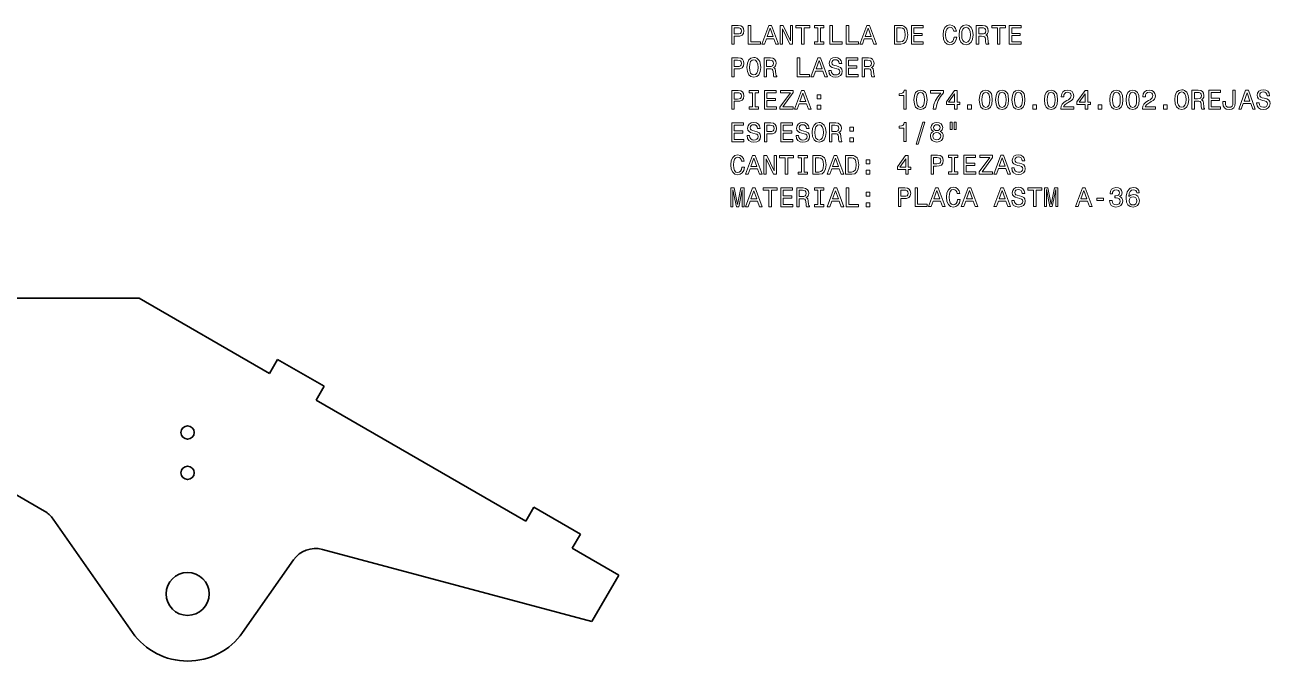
# Model space of a CAD drawing. Extents: x 15 to 1174, y 15 to 826.
# Drawn here: x 331.5 to 563.1, y 555.8 to 674.1 of the extents above; entities that cross this region are included whole.
import ezdxf

# ---------------------------------------------------------------- set-up
doc = ezdxf.new("R2010")
doc.units = 0

msp = doc.modelspace()

# ---------------------------------------------------------------- linework, layer by layer
at = {"color": 7, "lineweight": 35}
for p, q in [((352.771301, 623.317261), (243.111053, 623.317261)), ((377.02002, 609.317261), (352.771301, 623.317261)), ((378.52002, 611.915344), (377.02002, 609.317261)), ((387.180267, 606.915344), (378.52002, 611.915344)), ((385.680267, 604.317261), (387.180267, 606.915344)), ((424.651398, 581.817261), (385.680267, 604.317261)), ((317.931549, 593.6474), (335.173828, 583.692566)), ((426.151428, 584.415344), (424.651398, 581.817261)), ((434.811646, 579.415344), (426.151428, 584.415344)), ((336.769592, 582.230286), (351.531921, 561.147522)), ((433.311646, 576.817261), (434.811646, 579.415344)), ((433.311646, 576.817261), (441.971924, 571.817261)), ((381.44989, 574.628113), (372.010681, 561.147522)), ((436.971924, 563.156982), (386.839752, 576.589905)), ((441.971924, 571.817261), (436.971924, 563.156982))]:
    msp.add_line(p, q, dxfattribs=at)
at = {"color": 7, "lineweight": 13}
for points in [[(462.973877, 670.533386), (463.437866, 670.533386), (463.437866, 672.011047), (463.952271, 672.011047), (464.47171, 672.036255), (464.885254, 672.212769), (465.152557, 672.555725), (465.243347, 673.024719), (465.172729, 673.458435), (464.971008, 673.776184), (464.638153, 673.967834), (464.184265, 674.033386), (462.973877, 674.033386)], [(466.050262, 670.533386), (468.29953, 670.533386), (468.29953, 670.957031), (466.514221, 670.957031), (466.514221, 674.033386), (466.050262, 674.033386)], [(468.576904, 670.533386), (469.040894, 670.533386), (469.409027, 671.562195), (470.806, 671.562195), (471.174164, 670.533386), (471.648224, 670.533386), (470.367249, 674.038452), (469.852844, 674.038452)], [(471.996216, 670.533386), (472.414795, 670.533386), (472.414795, 673.402954), (473.756287, 670.533386), (474.295929, 670.533386), (474.295929, 674.033386), (473.872284, 674.033386), (473.872284, 671.163818), (472.545929, 674.033386), (471.996216, 674.033386)], [(475.950104, 670.533386), (476.414093, 670.533386), (476.414093, 673.609741), (477.473145, 673.609741), (477.473145, 674.033386), (474.885986, 674.033386), (474.885986, 673.609741), (475.950104, 673.609741)], [(478.986115, 670.957031), (478.340607, 670.957031), (478.340607, 670.533386), (480.095642, 670.533386), (480.095642, 670.957031), (479.450104, 670.957031), (479.450104, 673.609741), (480.095642, 673.609741), (480.095642, 674.033386), (478.340607, 674.033386), (478.340607, 673.609741), (478.986115, 673.609741)], [(481.230377, 670.533386), (483.479645, 670.533386), (483.479645, 670.957031), (481.694336, 670.957031), (481.694336, 674.033386), (481.230377, 674.033386)], [(484.266388, 670.533386), (486.515656, 670.533386), (486.515656, 670.957031), (484.730377, 670.957031), (484.730377, 674.033386), (484.266388, 674.033386)], [(486.79303, 670.533386), (487.257019, 670.533386), (487.625183, 671.562195), (489.022156, 671.562195), (489.39032, 670.533386), (489.86438, 670.533386), (488.583374, 674.038452), (488.06897, 674.038452)], [(494.393188, 674.033386), (493.22821, 674.033386), (493.22821, 670.533386), (494.393188, 670.533386), (494.942902, 670.644348), (495.35141, 670.982239), (495.603577, 671.531921), (495.694336, 672.283386), (495.613647, 673.049927), (495.512787, 673.352539), (495.371582, 673.594604), (494.963074, 673.922424), (494.69577, 674.003113)], [(496.375183, 670.533386), (498.594208, 670.533386), (498.594208, 670.957031), (496.839142, 670.957031), (496.839142, 672.142151), (498.402557, 672.142151), (498.402557, 672.560791), (496.839142, 672.560791), (496.839142, 673.609741), (498.553833, 673.609741), (498.553833, 674.033386), (496.375183, 674.033386)], [(504.323303, 671.834534), (504.222443, 671.410889), (504.056, 671.108337), (503.824036, 670.921692), (503.551697, 670.861206), (503.223877, 670.951965), (502.966675, 671.224304), (502.795197, 671.668091), (502.739716, 672.283386), (502.795197, 672.893616), (502.961639, 673.342468), (503.218842, 673.614807), (503.551697, 673.710632), (503.793762, 673.660217), (504.000549, 673.518982), (504.161926, 673.292053), (504.272858, 672.97937), (504.751984, 672.97937), (504.600677, 673.458435), (504.33844, 673.821594), (503.980347, 674.048523), (503.551697, 674.129211), (503.01709, 674.003113), (502.608612, 673.650085), (502.346344, 673.070129), (502.255585, 672.283386), (502.346344, 671.496643), (502.608612, 670.916687), (503.01709, 670.558594), (503.551697, 670.437561), (504.020691, 670.533386), (504.398956, 670.800659), (504.666229, 671.239441), (504.807434, 671.834534)], [(505.246216, 672.283386), (505.336975, 671.496643), (505.599243, 670.916687), (506.007751, 670.558594), (506.542328, 670.437561), (507.071869, 670.558594), (507.485413, 670.916687), (507.742615, 671.496643), (507.83844, 672.283386), (507.742615, 673.065063), (507.631653, 673.382812), (507.485413, 673.645081), (507.071869, 674.003113), (506.819702, 674.093933), (506.542328, 674.129211), (506.002686, 674.003113), (505.594177, 673.650085), (505.336975, 673.070129)], [(508.453705, 670.533386), (508.922729, 670.533386), (508.922729, 672.011047), (509.401825, 672.011047), (509.754852, 671.995911), (509.976746, 671.925293), (510.097778, 671.758911), (510.148224, 671.461365), (510.173431, 671.007446), (510.203705, 670.7099), (510.264221, 670.533386), (510.793762, 670.533386), (510.793762, 670.629211), (510.677765, 670.770447), (510.637421, 671.032654), (510.602112, 671.597534), (510.516388, 672.016113), (510.400391, 672.147217), (510.218842, 672.243042), (510.420563, 672.369141), (510.561768, 672.545654), (510.652557, 672.767517), (510.6828, 673.034851), (510.612213, 673.458435), (510.410461, 673.776184), (510.077637, 673.967834), (509.623718, 674.033386), (508.453705, 674.033386)], [(512.382385, 670.533386), (512.846375, 670.533386), (512.846375, 673.609741), (513.905457, 673.609741), (513.905457, 674.033386), (511.318237, 674.033386), (511.318237, 673.609741), (512.382385, 673.609741)], [(514.591309, 670.533386), (516.810303, 670.533386), (516.810303, 670.957031), (515.055298, 670.957031), (515.055298, 672.142151), (516.618713, 672.142151), (516.618713, 672.560791), (515.055298, 672.560791), (515.055298, 673.609741), (516.769958, 673.609741), (516.769958, 674.033386), (514.591309, 674.033386)], [(464.058167, 673.604736), (464.360779, 673.574463), (464.582672, 673.478638), (464.713806, 673.302124), (464.759186, 673.024719), (464.70874, 672.732239), (464.572571, 672.555725), (464.340607, 672.464966), (464.022858, 672.439697), (463.437866, 672.439697), (463.437866, 673.604736)], [(469.570435, 671.990906), (470.110046, 673.534119), (470.649658, 671.990906)], [(487.78656, 671.990906), (488.326172, 673.534119), (488.865814, 671.990906)], [(494.35788, 673.614807), (494.74118, 673.539124), (495.003418, 673.30719), (495.15976, 672.893616), (495.210205, 672.283386), (495.154724, 671.693298), (494.998383, 671.279785), (494.731079, 671.032654), (494.35788, 670.951965), (493.697235, 670.951965), (493.697235, 673.614807)], [(505.730347, 672.283386), (505.785828, 672.893616), (505.952271, 673.342468), (506.209473, 673.614807), (506.542328, 673.710632), (506.870117, 673.614807), (507.127319, 673.337402), (507.293762, 672.88855), (507.354279, 672.283386), (507.293762, 671.673157), (507.127319, 671.224304), (506.870117, 670.951965), (506.542328, 670.861206), (506.209473, 670.951965), (505.952271, 671.224304), (505.785828, 671.668091)], [(509.492615, 673.604736), (509.800232, 673.574463), (510.01709, 673.478638), (510.153259, 673.302124), (510.198669, 673.024719), (510.148224, 672.732239), (510.012054, 672.555725), (509.78006, 672.464966), (509.462341, 672.439697), (508.922729, 672.439697), (508.922729, 673.604736)], [(462.973877, 664.486572), (463.437866, 664.486572), (463.437866, 665.964233), (463.952271, 665.964233), (464.47171, 665.989441), (464.885254, 666.165955), (465.152557, 666.508911), (465.243347, 666.977905), (465.172729, 667.411621), (464.971008, 667.72937), (464.638153, 667.921021), (464.184265, 667.986572), (462.973877, 667.986572)], [(464.058167, 667.557922), (464.360779, 667.527649), (464.582672, 667.431824), (464.713806, 667.25531), (464.759186, 666.977905), (464.70874, 666.685425), (464.572571, 666.508911), (464.340607, 666.418152), (464.022858, 666.392883), (463.437866, 666.392883), (463.437866, 667.557922)], [(465.777924, 666.236572), (465.868683, 665.449829), (466.130951, 664.869873), (466.539429, 664.51178), (467.074036, 664.390747), (467.603577, 664.51178), (468.01712, 664.869873), (468.274323, 665.449829), (468.370148, 666.236572), (468.274323, 667.01825), (468.163361, 667.335999), (468.01712, 667.598267), (467.603577, 667.956299), (467.35141, 668.047119), (467.074036, 668.082397), (466.534393, 667.956299), (466.125885, 667.603271), (465.868683, 667.023315)], [(466.262054, 666.236572), (466.317535, 666.846802), (466.483978, 667.295654), (466.74118, 667.567993), (467.074036, 667.663818), (467.401825, 667.567993), (467.659027, 667.290588), (467.82547, 666.841736), (467.885986, 666.236572), (467.82547, 665.626343), (467.659027, 665.17749), (467.401825, 664.905151), (467.074036, 664.814392), (466.74118, 664.905151), (466.483978, 665.17749), (466.317535, 665.621277)], [(468.985413, 664.486572), (469.454437, 664.486572), (469.454437, 665.964233), (469.933533, 665.964233), (470.28656, 665.949097), (470.508453, 665.878479), (470.629486, 665.712097), (470.679932, 665.414551), (470.705139, 664.960632), (470.735413, 664.663086), (470.795929, 664.486572), (471.32547, 664.486572), (471.32547, 664.582397), (471.209473, 664.723633), (471.169128, 664.98584), (471.13382, 665.55072), (471.048096, 665.969299), (470.932098, 666.100403), (470.750549, 666.196228), (470.952271, 666.322327), (471.093475, 666.49884), (471.184265, 666.720703), (471.214508, 666.988037), (471.143921, 667.411621), (470.942169, 667.72937), (470.609314, 667.921021), (470.155426, 667.986572), (468.985413, 667.986572)], [(470.024323, 667.557922), (470.33194, 667.527649), (470.548798, 667.431824), (470.684967, 667.25531), (470.730377, 666.977905), (470.679932, 666.685425), (470.543762, 666.508911), (470.311768, 666.418152), (469.994049, 666.392883), (469.454437, 666.392883), (469.454437, 667.557922)], [(475.158325, 664.486572), (477.407593, 664.486572), (477.407593, 664.910217), (475.622284, 664.910217), (475.622284, 667.986572), (475.158325, 667.986572)], [(477.684967, 664.486572), (478.148956, 664.486572), (478.51712, 665.515381), (479.914093, 665.515381), (480.282227, 664.486572), (480.756287, 664.486572), (479.475311, 667.991638), (478.960907, 667.991638)], [(478.678497, 665.944092), (479.218109, 667.487305), (479.757751, 665.944092)], [(481.457306, 665.641479), (480.998383, 665.641479), (481.099243, 665.106873), (481.35141, 664.713501), (481.739746, 664.476501), (482.264221, 664.390747), (482.783691, 664.471436), (483.171997, 664.693359), (483.419128, 665.041321), (483.509888, 665.500244), (483.434265, 665.913818), (483.222443, 666.181091), (482.879486, 666.357605), (482.420563, 666.488708), (482.027191, 666.584534), (481.769989, 666.695496), (481.623749, 666.856873), (481.578339, 667.10907), (481.623749, 667.335999), (481.754852, 667.507446), (481.956604, 667.623474), (482.233978, 667.663818), (482.516388, 667.613403), (482.738281, 667.477234), (482.884552, 667.250244), (482.955139, 666.942627), (483.414093, 666.942627), (483.414093, 666.952698), (483.333374, 667.426758), (483.096375, 667.779785), (482.723145, 668.001709), (482.218842, 668.077332), (481.764954, 668.001709), (481.411926, 667.789917), (481.184967, 667.462097), (481.104279, 667.038452), (481.169861, 666.660217), (481.361481, 666.403015), (481.664093, 666.231506), (482.077637, 666.100403), (482.486115, 665.984436), (482.793762, 665.873474), (482.980377, 665.712097), (483.045929, 665.449829), (482.985413, 665.182556), (482.829071, 664.980835), (482.592041, 664.854736), (482.284393, 664.814392), (481.941467, 664.869873), (481.679199, 665.03125), (481.512787, 665.293518)], [(484.231079, 664.486572), (486.450104, 664.486572), (486.450104, 664.910217), (484.695068, 664.910217), (484.695068, 666.095337), (486.258453, 666.095337), (486.258453, 666.513977), (484.695068, 666.513977), (484.695068, 667.562927), (486.40976, 667.562927), (486.40976, 667.986572), (484.231079, 667.986572)], [(487.201538, 664.486572), (487.670563, 664.486572), (487.670563, 665.964233), (488.149658, 665.964233), (488.502686, 665.949097), (488.724609, 665.878479), (488.845642, 665.712097), (488.896057, 665.414551), (488.921295, 664.960632), (488.951538, 664.663086), (489.012054, 664.486572), (489.541595, 664.486572), (489.541595, 664.582397), (489.425598, 664.723633), (489.385254, 664.98584), (489.349976, 665.55072), (489.264221, 665.969299), (489.148224, 666.100403), (488.966675, 666.196228), (489.168396, 666.322327), (489.309631, 666.49884), (489.400391, 666.720703), (489.430664, 666.988037), (489.360046, 667.411621), (489.158325, 667.72937), (488.82547, 667.921021), (488.371582, 667.986572), (487.201538, 667.986572)], [(488.240448, 667.557922), (488.548096, 667.527649), (488.764954, 667.431824), (488.901123, 667.25531), (488.946503, 666.977905), (488.896057, 666.685425), (488.759888, 666.508911), (488.527924, 666.418152), (488.210205, 666.392883), (487.670563, 666.392883), (487.670563, 667.557922)], [(462.973877, 658.439697), (463.437866, 658.439697), (463.437866, 659.917358), (463.952271, 659.917358), (464.47171, 659.942566), (464.885254, 660.11908), (465.152557, 660.462036), (465.243347, 660.93103), (465.172729, 661.364746), (464.971008, 661.682495), (464.638153, 661.874146), (464.184265, 661.939697), (462.973877, 661.939697)], [(464.058167, 661.511047), (464.360779, 661.480774), (464.582672, 661.384949), (464.713806, 661.208435), (464.759186, 660.93103), (464.70874, 660.63855), (464.572571, 660.462036), (464.340607, 660.371277), (464.022858, 660.346008), (463.437866, 660.346008), (463.437866, 661.511047)], [(466.842041, 658.863342), (466.196503, 658.863342), (466.196503, 658.439697), (467.951538, 658.439697), (467.951538, 658.863342), (467.306, 658.863342), (467.306, 661.516052), (467.951538, 661.516052), (467.951538, 661.939697), (466.196503, 661.939697), (466.196503, 661.516052), (466.842041, 661.516052)], [(469.050964, 658.439697), (471.269989, 658.439697), (471.269989, 658.863342), (469.514954, 658.863342), (469.514954, 660.048462), (471.078339, 660.048462), (471.078339, 660.467102), (469.514954, 660.467102), (469.514954, 661.516052), (471.229645, 661.516052), (471.229645, 661.939697), (469.050964, 661.939697)], [(471.89032, 658.439697), (474.401825, 658.439697), (474.401825, 658.863342), (472.445068, 658.863342), (474.401825, 661.54126), (474.401825, 661.939697), (472.026459, 661.939697), (472.026459, 661.516052), (473.87735, 661.516052), (471.89032, 658.84314)], [(474.648956, 658.439697), (475.112915, 658.439697), (475.481079, 659.468506), (476.878052, 659.468506), (477.246216, 658.439697), (477.720276, 658.439697), (476.439301, 661.944763), (475.924896, 661.944763)], [(475.642456, 659.897217), (476.182098, 661.44043), (476.72171, 659.897217)], [(478.870148, 660.396484), (479.566101, 660.396484), (479.566101, 661.147888), (478.870148, 661.147888)], [(494.947235, 658.486572), (495.406158, 658.486572), (495.406158, 662.01178), (495.063202, 662.01178), (494.972443, 661.704163), (494.790894, 661.497375), (494.513519, 661.376343), (494.130219, 661.335999), (494.130219, 660.977905), (494.947235, 660.977905)], [(496.858612, 660.196228), (496.934265, 659.404419), (497.171295, 658.8396), (497.54953, 658.496643), (498.074036, 658.385681), (498.593475, 658.496643), (498.97171, 658.8396), (499.203705, 659.404419), (499.284393, 660.196228), (499.203705, 660.982971), (499.10788, 661.295654), (498.97171, 661.552856), (498.593475, 661.895813), (498.074036, 662.01178), (497.54953, 661.895813), (497.171295, 661.547791), (496.934265, 660.982971)], [(497.342743, 660.196228), (497.383087, 660.806458), (497.509186, 661.245239), (497.736115, 661.502441), (498.074036, 661.593201), (498.406891, 661.502441), (498.63382, 661.245239), (498.759888, 660.806458), (498.800262, 660.196228), (498.759888, 659.580933), (498.63382, 659.142212), (498.406891, 658.88501), (498.074036, 658.799255), (497.736115, 658.88501), (497.509186, 659.142212), (497.383087, 659.580933)], [(500.409027, 658.486572), (500.918396, 658.486572), (501.084839, 659.318726), (501.37735, 660.095337), (501.790894, 660.816528), (502.330505, 661.49231), (502.330505, 661.91095), (499.929932, 661.91095), (499.929932, 661.451965), (501.846344, 661.451965), (501.291595, 660.771179), (500.873016, 660.060059), (500.580505, 659.303589)], [(504.423462, 658.486572), (504.87735, 658.486572), (504.87735, 659.354004), (505.376617, 659.354004), (505.376617, 659.757446), (504.87735, 659.757446), (504.87735, 661.91095), (504.418396, 661.91095), (502.885254, 659.797791), (502.885254, 659.354004), (504.423462, 659.354004)], [(503.308899, 659.757446), (504.423462, 661.325928), (504.423462, 659.757446)], [(509.002686, 660.196228), (509.078339, 659.404419), (509.315369, 658.8396), (509.693634, 658.496643), (510.218109, 658.385681), (510.737579, 658.496643), (511.115814, 658.8396), (511.347809, 659.404419), (511.428497, 660.196228), (511.347809, 660.982971), (511.251984, 661.295654), (511.115814, 661.552856), (510.737579, 661.895813), (510.218109, 662.01178), (509.693634, 661.895813), (509.315369, 661.547791), (509.078339, 660.982971)], [(509.486847, 660.196228), (509.527191, 660.806458), (509.653259, 661.245239), (509.880219, 661.502441), (510.218109, 661.593201), (510.550964, 661.502441), (510.777924, 661.245239), (510.903992, 660.806458), (510.944336, 660.196228), (510.903992, 659.580933), (510.777924, 659.142212), (510.550964, 658.88501), (510.218109, 658.799255), (509.880219, 658.88501), (509.653259, 659.142212), (509.527191, 659.580933)], [(512.038696, 660.196228), (512.11438, 659.404419), (512.351379, 658.8396), (512.729614, 658.496643), (513.25415, 658.385681), (513.773621, 658.496643), (514.151855, 658.8396), (514.38385, 659.404419), (514.464539, 660.196228), (514.38385, 660.982971), (514.288025, 661.295654), (514.151855, 661.552856), (513.773621, 661.895813), (513.25415, 662.01178), (512.729614, 661.895813), (512.351379, 661.547791), (512.11438, 660.982971)], [(512.522888, 660.196228), (512.563232, 660.806458), (512.68927, 661.245239), (512.91626, 661.502441), (513.25415, 661.593201), (513.586975, 661.502441), (513.813965, 661.245239), (513.940002, 660.806458), (513.980347, 660.196228), (513.940002, 659.580933), (513.813965, 659.142212), (513.586975, 658.88501), (513.25415, 658.799255), (512.91626, 658.88501), (512.68927, 659.142212), (512.563232, 659.580933)], [(515.074768, 660.196228), (515.150391, 659.404419), (515.387451, 658.8396), (515.765686, 658.496643), (516.290161, 658.385681), (516.809631, 658.496643), (517.187866, 658.8396), (517.419861, 659.404419), (517.500549, 660.196228), (517.419861, 660.982971), (517.324036, 661.295654), (517.187866, 661.552856), (516.809631, 661.895813), (516.290161, 662.01178), (515.765686, 661.895813), (515.387451, 661.547791), (515.150391, 660.982971)], [(515.558899, 660.196228), (515.599243, 660.806458), (515.725342, 661.245239), (515.952271, 661.502441), (516.290161, 661.593201), (516.623047, 661.502441), (516.849976, 661.245239), (516.976013, 660.806458), (517.016357, 660.196228), (516.976013, 659.580933), (516.849976, 659.142212), (516.623047, 658.88501), (516.290161, 658.799255), (515.952271, 658.88501), (515.725342, 659.142212), (515.599243, 659.580933)], [(521.14679, 660.196228), (521.222412, 659.404419), (521.459473, 658.8396), (521.837708, 658.496643), (522.362183, 658.385681), (522.881653, 658.496643), (523.259888, 658.8396), (523.491882, 659.404419), (523.572571, 660.196228), (523.491882, 660.982971), (523.396057, 661.295654), (523.259888, 661.552856), (522.881653, 661.895813), (522.362183, 662.01178), (521.837708, 661.895813), (521.459473, 661.547791), (521.222412, 660.982971)], [(521.63092, 660.196228), (521.671265, 660.806458), (521.797363, 661.245239), (522.024292, 661.502441), (522.362183, 661.593201), (522.695068, 661.502441), (522.921997, 661.245239), (523.048096, 660.806458), (523.08844, 660.196228), (523.048096, 659.580933), (522.921997, 659.142212), (522.695068, 658.88501), (522.362183, 658.799255), (522.024292, 658.88501), (521.797363, 659.142212), (521.671265, 659.580933)], [(524.167664, 658.486572), (526.573303, 658.486572), (526.573303, 658.920288), (524.671997, 658.920288), (524.777893, 659.157349), (524.959473, 659.354004), (525.519287, 659.712097), (525.816833, 659.863403), (526.149658, 660.080261), (526.386719, 660.332397), (526.522888, 660.629944), (526.573303, 660.967834), (526.487549, 661.391479), (526.250549, 661.724304), (525.887451, 661.936157), (525.418396, 662.01178), (524.934265, 661.926025), (524.566101, 661.689026), (524.329041, 661.310791), (524.248352, 660.811523), (524.248352, 660.740906), (524.707336, 660.740906), (524.707336, 660.78125), (524.752686, 661.124207), (524.888855, 661.376343), (525.105713, 661.53772), (525.393188, 661.593201), (525.685669, 661.542786), (525.902527, 661.416687), (526.043762, 661.220032), (526.094177, 660.9729), (526.058899, 660.740906), (525.963074, 660.544189), (525.801697, 660.372742), (525.579773, 660.221436), (525.282227, 660.060059), (524.788025, 659.747375), (524.440002, 659.414551), (524.233215, 659.011047), (524.167664, 658.501709)], [(528.711609, 658.486572), (529.165527, 658.486572), (529.165527, 659.354004), (529.664795, 659.354004), (529.664795, 659.757446), (529.165527, 659.757446), (529.165527, 661.91095), (528.706604, 661.91095), (527.173462, 659.797791), (527.173462, 659.354004), (528.711609, 659.354004)], [(527.597046, 659.757446), (528.711609, 661.325928), (528.711609, 659.757446)], [(533.290894, 660.196228), (533.366516, 659.404419), (533.603577, 658.8396), (533.981812, 658.496643), (534.506287, 658.385681), (535.025757, 658.496643), (535.403992, 658.8396), (535.635986, 659.404419), (535.716675, 660.196228), (535.635986, 660.982971), (535.540161, 661.295654), (535.403992, 661.552856), (535.025757, 661.895813), (534.506287, 662.01178), (533.981812, 661.895813), (533.603577, 661.547791), (533.366516, 660.982971)], [(533.775024, 660.196228), (533.815369, 660.806458), (533.941467, 661.245239), (534.168396, 661.502441), (534.506287, 661.593201), (534.839172, 661.502441), (535.066101, 661.245239), (535.1922, 660.806458), (535.232544, 660.196228), (535.1922, 659.580933), (535.066101, 659.142212), (534.839172, 658.88501), (534.506287, 658.799255), (534.168396, 658.88501), (533.941467, 659.142212), (533.815369, 659.580933)], [(536.326904, 660.196228), (536.402527, 659.404419), (536.639587, 658.8396), (537.017822, 658.496643), (537.542297, 658.385681), (538.061768, 658.496643), (538.440002, 658.8396), (538.671997, 659.404419), (538.752686, 660.196228), (538.671997, 660.982971), (538.576172, 661.295654), (538.440002, 661.552856), (538.061768, 661.895813), (537.542297, 662.01178), (537.017822, 661.895813), (536.639587, 661.547791), (536.402527, 660.982971)], [(536.811035, 660.196228), (536.851379, 660.806458), (536.977478, 661.245239), (537.204407, 661.502441), (537.542297, 661.593201), (537.875183, 661.502441), (538.102112, 661.245239), (538.22821, 660.806458), (538.268555, 660.196228), (538.22821, 659.580933), (538.102112, 659.142212), (537.875183, 658.88501), (537.542297, 658.799255), (537.204407, 658.88501), (536.977478, 659.142212), (536.851379, 659.580933)], [(539.347778, 658.486572), (541.753418, 658.486572), (541.753418, 658.920288), (539.852112, 658.920288), (539.958008, 659.157349), (540.139587, 659.354004), (540.699402, 659.712097), (540.996948, 659.863403), (541.329773, 660.080261), (541.566833, 660.332397), (541.703003, 660.629944), (541.753418, 660.967834), (541.667664, 661.391479), (541.430664, 661.724304), (541.067505, 661.936157), (540.598511, 662.01178), (540.11438, 661.926025), (539.746216, 661.689026), (539.509155, 661.310791), (539.428467, 660.811523), (539.428467, 660.740906), (539.887451, 660.740906), (539.887451, 660.78125), (539.9328, 661.124207), (540.06897, 661.376343), (540.285828, 661.53772), (540.573303, 661.593201), (540.865784, 661.542786), (541.082642, 661.416687), (541.223877, 661.220032), (541.274292, 660.9729), (541.239014, 660.740906), (541.143188, 660.544189), (540.981812, 660.372742), (540.759888, 660.221436), (540.462341, 660.060059), (539.96814, 659.747375), (539.620117, 659.414551), (539.41333, 659.011047), (539.347778, 658.501709)], [(545.354248, 660.236572), (545.445068, 659.449829), (545.707275, 658.869873), (546.115784, 658.51178), (546.650391, 658.390747), (547.179932, 658.51178), (547.593445, 658.869873), (547.850647, 659.449829), (547.946472, 660.236572), (547.850647, 661.01825), (547.739746, 661.335999), (547.593445, 661.598267), (547.179932, 661.956299), (546.927734, 662.047119), (546.650391, 662.082397), (546.110779, 661.956299), (545.702271, 661.603271), (545.445068, 661.023315)], [(545.83844, 660.236572), (545.893921, 660.846802), (546.060303, 661.295654), (546.317505, 661.567993), (546.650391, 661.663818), (546.97821, 661.567993), (547.235413, 661.290588), (547.401855, 660.841736), (547.462341, 660.236572), (547.401855, 659.626343), (547.235413, 659.17749), (546.97821, 658.905151), (546.650391, 658.814392), (546.317505, 658.905151), (546.060303, 659.17749), (545.893921, 659.621277)], [(548.561768, 658.486572), (549.030762, 658.486572), (549.030762, 659.964233), (549.509888, 659.964233), (549.862915, 659.949097), (550.084839, 659.878479), (550.205872, 659.712097), (550.256287, 659.414551), (550.281494, 658.960632), (550.311768, 658.663086), (550.372314, 658.486572), (550.901855, 658.486572), (550.901855, 658.582397), (550.785828, 658.723633), (550.745483, 658.98584), (550.710205, 659.55072), (550.624451, 659.969299), (550.508423, 660.100403), (550.326904, 660.196228), (550.528625, 660.322327), (550.669861, 660.49884), (550.76062, 660.720703), (550.790894, 660.988037), (550.720276, 661.411621), (550.518555, 661.72937), (550.185669, 661.921021), (549.731812, 661.986572), (548.561768, 661.986572)], [(549.600647, 661.557922), (549.908325, 661.527649), (550.125183, 661.431824), (550.261353, 661.25531), (550.306702, 660.977905), (550.256287, 660.685425), (550.120117, 660.508911), (549.888123, 660.418152), (549.570435, 660.392883), (549.030762, 660.392883), (549.030762, 661.557922)], [(551.66333, 658.486572), (553.882385, 658.486572), (553.882385, 658.910217), (552.127319, 658.910217), (552.127319, 660.095337), (553.690735, 660.095337), (553.690735, 660.513977), (552.127319, 660.513977), (552.127319, 661.562927), (553.842041, 661.562927), (553.842041, 661.986572), (551.66333, 661.986572)], [(556.161926, 659.646484), (556.126587, 659.273315), (556.020691, 659.016113), (555.803833, 658.859741), (555.471008, 658.814392), (555.143188, 658.859741), (554.926331, 659.006042), (554.800232, 659.263245), (554.764954, 659.636414), (554.775024, 659.888611), (554.321106, 659.888611), (554.311035, 659.631409), (554.371582, 659.071594), (554.578308, 658.683289), (554.936401, 658.46637), (555.465942, 658.390747), (555.990417, 658.46637), (556.348511, 658.683289), (556.555298, 659.066528), (556.62085, 659.626343), (556.62085, 661.986572), (556.161926, 661.986572)], [(557.261353, 658.486572), (557.725342, 658.486572), (558.093445, 659.515381), (559.490417, 659.515381), (559.858582, 658.486572), (560.332642, 658.486572), (559.051697, 661.991638), (558.537292, 661.991638)], [(558.254883, 659.944092), (558.794495, 661.487305), (559.334106, 659.944092)], [(561.033691, 659.641479), (560.574707, 659.641479), (560.675598, 659.106873), (560.927734, 658.713501), (561.316101, 658.476501), (561.840576, 658.390747), (562.360046, 658.471436), (562.748352, 658.693359), (562.995483, 659.041321), (563.086243, 659.500244), (563.01062, 659.913818), (562.798828, 660.181091), (562.455872, 660.357605), (561.996948, 660.488708), (561.603577, 660.584534), (561.346313, 660.695496), (561.200073, 660.856873), (561.154724, 661.10907), (561.200073, 661.335999), (561.331238, 661.507446), (561.532959, 661.623474), (561.810303, 661.663818), (562.092773, 661.613403), (562.314636, 661.477234), (562.460876, 661.250244), (562.531494, 660.942627), (562.990417, 660.942627), (562.990417, 660.952698), (562.909729, 661.426758), (562.672729, 661.779785), (562.2995, 662.001709), (561.795166, 662.077332), (561.341309, 662.001709), (560.988281, 661.789917), (560.761353, 661.462097), (560.680664, 661.038452), (560.746216, 660.660217), (560.937866, 660.403015), (561.240417, 660.231506), (561.653992, 660.100403), (562.0625, 659.984436), (562.370117, 659.873474), (562.556702, 659.712097), (562.622314, 659.449829), (562.561768, 659.182556), (562.405396, 658.980835), (562.168396, 658.854736), (561.860779, 658.814392), (561.517822, 658.869873), (561.255554, 659.03125), (561.089111, 659.293518)], [(478.870148, 658.439697), (479.566101, 658.439697), (479.566101, 659.191162), (478.870148, 659.191162)], [(506.834106, 658.486572), (507.53009, 658.486572), (507.53009, 659.238037), (506.834106, 659.238037)], [(518.97821, 658.486572), (519.674194, 658.486572), (519.674194, 659.238037), (518.97821, 659.238037)], [(531.122314, 658.486572), (531.818237, 658.486572), (531.818237, 659.238037), (531.122314, 659.238037)], [(543.266357, 658.486572), (543.962341, 658.486572), (543.962341, 659.238037), (543.266357, 659.238037)], [(462.978912, 652.392883), (465.197937, 652.392883), (465.197937, 652.816528), (463.442902, 652.816528), (463.442902, 654.001648), (465.006287, 654.001648), (465.006287, 654.420288), (463.442902, 654.420288), (463.442902, 655.469238), (465.157593, 655.469238), (465.157593, 655.892883), (462.978912, 655.892883)], [(466.277191, 653.547791), (465.818268, 653.547791), (465.919128, 653.013184), (466.171295, 652.619812), (466.559601, 652.382812), (467.084106, 652.297058), (467.603577, 652.377747), (467.991882, 652.59967), (468.239014, 652.947632), (468.329773, 653.406555), (468.25415, 653.820129), (468.042328, 654.087402), (467.699371, 654.263916), (467.240448, 654.39502), (466.847076, 654.490845), (466.589874, 654.601807), (466.443634, 654.763184), (466.398224, 655.015381), (466.443634, 655.24231), (466.574738, 655.413757), (466.776459, 655.529785), (467.053864, 655.570129), (467.336273, 655.519714), (467.558167, 655.383545), (467.704437, 655.156555), (467.775024, 654.848938), (468.233978, 654.848938), (468.233978, 654.859009), (468.153259, 655.333069), (467.916229, 655.686096), (467.54303, 655.90802), (467.038727, 655.983643), (466.584839, 655.90802), (466.231812, 655.696167), (466.004852, 655.368408), (465.924164, 654.944763), (465.989716, 654.566528), (466.181366, 654.309326), (466.483978, 654.137817), (466.897522, 654.006714), (467.306, 653.890747), (467.613647, 653.779785), (467.800262, 653.618408), (467.865814, 653.35614), (467.805298, 653.088867), (467.648956, 652.887146), (467.411926, 652.761047), (467.104279, 652.720703), (466.761353, 652.776184), (466.499084, 652.937561), (466.332672, 653.199829)], [(469.045929, 652.392883), (469.509888, 652.392883), (469.509888, 653.870544), (470.024323, 653.870544), (470.543762, 653.895752), (470.957306, 654.072266), (471.224609, 654.415222), (471.315369, 654.884216), (471.244781, 655.317932), (471.04303, 655.635681), (470.710205, 655.827332), (470.256287, 655.892883), (469.045929, 655.892883)], [(470.130219, 655.464233), (470.4328, 655.43396), (470.654724, 655.338135), (470.785828, 655.161621), (470.831238, 654.884216), (470.780792, 654.591736), (470.644623, 654.415222), (470.412628, 654.324463), (470.09491, 654.299194), (469.509888, 654.299194), (469.509888, 655.464233)], [(472.087006, 652.392883), (474.306, 652.392883), (474.306, 652.816528), (472.550964, 652.816528), (472.550964, 654.001648), (474.11438, 654.001648), (474.11438, 654.420288), (472.550964, 654.420288), (472.550964, 655.469238), (474.265656, 655.469238), (474.265656, 655.892883), (472.087006, 655.892883)], [(475.385254, 653.547791), (474.926331, 653.547791), (475.027191, 653.013184), (475.279358, 652.619812), (475.667694, 652.382812), (476.192169, 652.297058), (476.711639, 652.377747), (477.099976, 652.59967), (477.347076, 652.947632), (477.437866, 653.406555), (477.362213, 653.820129), (477.150391, 654.087402), (476.807465, 654.263916), (476.348511, 654.39502), (475.955139, 654.490845), (475.697937, 654.601807), (475.551697, 654.763184), (475.506287, 655.015381), (475.551697, 655.24231), (475.6828, 655.413757), (475.884552, 655.529785), (476.161926, 655.570129), (476.444336, 655.519714), (476.666229, 655.383545), (476.8125, 655.156555), (476.883087, 654.848938), (477.342041, 654.848938), (477.342041, 654.859009), (477.261353, 655.333069), (477.024323, 655.686096), (476.651123, 655.90802), (476.14679, 655.983643), (475.692902, 655.90802), (475.339874, 655.696167), (475.112915, 655.368408), (475.032227, 654.944763), (475.097809, 654.566528), (475.289429, 654.309326), (475.592041, 654.137817), (476.005585, 654.006714), (476.414093, 653.890747), (476.72171, 653.779785), (476.908325, 653.618408), (476.973877, 653.35614), (476.913361, 653.088867), (476.757019, 652.887146), (476.519989, 652.761047), (476.212341, 652.720703), (475.869415, 652.776184), (475.607178, 652.937561), (475.440735, 653.199829)], [(477.921997, 654.142883), (478.012787, 653.35614), (478.275024, 652.776184), (478.683533, 652.418091), (479.218109, 652.297058), (479.74765, 652.418091), (480.161194, 652.776184), (480.418396, 653.35614), (480.514221, 654.142883), (480.418396, 654.924561), (480.307465, 655.24231), (480.161194, 655.504578), (479.74765, 655.86261), (479.495483, 655.95343), (479.218109, 655.988708), (478.678497, 655.86261), (478.269989, 655.509583), (478.012787, 654.929626)], [(478.406158, 654.142883), (478.461639, 654.753113), (478.628052, 655.201965), (478.885254, 655.474304), (479.218109, 655.570129), (479.545929, 655.474304), (479.803131, 655.196899), (479.969543, 654.748047), (480.03009, 654.142883), (479.969543, 653.532654), (479.803131, 653.083801), (479.545929, 652.811462), (479.218109, 652.720703), (478.885254, 652.811462), (478.628052, 653.083801), (478.461639, 653.527588)], [(481.129486, 652.392883), (481.598511, 652.392883), (481.598511, 653.870544), (482.077637, 653.870544), (482.430664, 653.855408), (482.652557, 653.78479), (482.77359, 653.618408), (482.824036, 653.320862), (482.849243, 652.866943), (482.879486, 652.569397), (482.940002, 652.392883), (483.469543, 652.392883), (483.469543, 652.488708), (483.353577, 652.629944), (483.313232, 652.892151), (483.277924, 653.457031), (483.192169, 653.87561), (483.076172, 654.006714), (482.894623, 654.102539), (483.096375, 654.228638), (483.237579, 654.405151), (483.328339, 654.627014), (483.358612, 654.894348), (483.287994, 655.317932), (483.086273, 655.635681), (482.753418, 655.827332), (482.29953, 655.892883), (481.129486, 655.892883)], [(482.168396, 655.464233), (482.476044, 655.43396), (482.692902, 655.338135), (482.829071, 655.161621), (482.874451, 654.884216), (482.824036, 654.591736), (482.687866, 654.415222), (482.455872, 654.324463), (482.138153, 654.299194), (481.598511, 654.299194), (481.598511, 655.464233)], [(494.947235, 652.439697), (495.406158, 652.439697), (495.406158, 655.964905), (495.063202, 655.964905), (494.972443, 655.657288), (494.790894, 655.4505), (494.513519, 655.329468), (494.130219, 655.289124), (494.130219, 654.93103), (494.947235, 654.93103)], [(497.287292, 651.970703), (497.635254, 651.970703), (498.855713, 656.035522), (498.502686, 656.035522)], [(500.48468, 654.325867), (500.227478, 654.184631), (500.050964, 653.987976), (499.940033, 653.740845), (499.904724, 653.443298), (499.985413, 652.994446), (500.217407, 652.646484), (500.595642, 652.424561), (501.110046, 652.338806), (501.619415, 652.424561), (501.99765, 652.646484), (502.229645, 652.994446), (502.315369, 653.443298), (502.275024, 653.740845), (502.169128, 653.987976), (501.987579, 654.184631), (501.735413, 654.325867), (501.937134, 654.446899), (502.078339, 654.613342), (502.164093, 654.815063), (502.194336, 655.062195), (502.113647, 655.420227), (501.901825, 655.707703), (501.558899, 655.894287), (501.110046, 655.964905), (500.656158, 655.894287), (500.313202, 655.707703), (500.096344, 655.420227), (500.020721, 655.062195), (500.045929, 654.815063), (500.131653, 654.613342)], [(500.499817, 655.021851), (500.540161, 655.243713), (500.661194, 655.415222), (500.852844, 655.521118), (501.110046, 655.561462), (501.362213, 655.521118), (501.553864, 655.415222), (501.674896, 655.243713), (501.720276, 655.021851), (501.674896, 654.794861), (501.553864, 654.618347), (501.362213, 654.50238), (501.110046, 654.467102), (500.852844, 654.507446), (500.661194, 654.618347), (500.540161, 654.794861)], [(503.611481, 656.065796), (503.611481, 654.694031), (503.954437, 654.694031), (503.954437, 656.065796)], [(504.342743, 656.065796), (504.342743, 654.694031), (504.680664, 654.694031), (504.680664, 656.065796)], [(484.942169, 654.34967), (485.638153, 654.34967), (485.638153, 655.101074), (484.942169, 655.101074)], [(484.942169, 652.392883), (485.638153, 652.392883), (485.638153, 653.144348), (484.942169, 653.144348)], [(500.388855, 653.453369), (500.434265, 653.720703), (500.580505, 653.922424), (500.807465, 654.053528), (501.110046, 654.098938), (501.407593, 654.053528), (501.634552, 653.922424), (501.780792, 653.720703), (501.831238, 653.453369), (501.780792, 653.165894), (501.634552, 652.949036), (501.407593, 652.807861), (501.110046, 652.762451), (500.807465, 652.807861), (500.580505, 652.949036), (500.434265, 653.165894)], [(464.855011, 647.647217), (464.75415, 647.223572), (464.587708, 646.921021), (464.355713, 646.734375), (464.083405, 646.673889), (463.755585, 646.764648), (463.498383, 647.036987), (463.326904, 647.480774), (463.271423, 648.096069), (463.326904, 648.706299), (463.493347, 649.155151), (463.750549, 649.42749), (464.083405, 649.523315), (464.32547, 649.4729), (464.532227, 649.331665), (464.693634, 649.104736), (464.804565, 648.792053), (465.283691, 648.792053), (465.132385, 649.271118), (464.870148, 649.634277), (464.512054, 649.861206), (464.083405, 649.941895), (463.548798, 649.815796), (463.14032, 649.462769), (462.878052, 648.882812), (462.787292, 648.096069), (462.878052, 647.309326), (463.14032, 646.72937), (463.548798, 646.371277), (464.083405, 646.250244), (464.552399, 646.346069), (464.930664, 646.613342), (465.197937, 647.052124), (465.339142, 647.647217)], [(465.540894, 646.346069), (466.004852, 646.346069), (466.373016, 647.374878), (467.769989, 647.374878), (468.138153, 646.346069), (468.612213, 646.346069), (467.331238, 649.851135), (466.816833, 649.851135)], [(466.534393, 647.803589), (467.074036, 649.346802), (467.613647, 647.803589)], [(468.960205, 646.346069), (469.378784, 646.346069), (469.378784, 649.215637), (470.720276, 646.346069), (471.259888, 646.346069), (471.259888, 649.846069), (470.836273, 649.846069), (470.836273, 646.976501), (469.509888, 649.846069), (468.960205, 649.846069)], [(472.914093, 646.346069), (473.378052, 646.346069), (473.378052, 649.422424), (474.437134, 649.422424), (474.437134, 649.846069), (471.849976, 649.846069), (471.849976, 649.422424), (472.914093, 649.422424)], [(475.950104, 646.769714), (475.304565, 646.769714), (475.304565, 646.346069), (477.059601, 646.346069), (477.059601, 646.769714), (476.414093, 646.769714), (476.414093, 649.422424), (477.059601, 649.422424), (477.059601, 649.846069), (475.304565, 649.846069), (475.304565, 649.422424), (475.950104, 649.422424)], [(479.213074, 649.846069), (478.048096, 649.846069), (478.048096, 646.346069), (479.213074, 646.346069), (479.762787, 646.457031), (480.171295, 646.794922), (480.423462, 647.344604), (480.514221, 648.096069), (480.433533, 648.86261), (480.332672, 649.165222), (480.191467, 649.407288), (479.782959, 649.735107), (479.515656, 649.815796)], [(479.177765, 649.42749), (479.561066, 649.351807), (479.823303, 649.119873), (479.979645, 648.706299), (480.03009, 648.096069), (479.974609, 647.505981), (479.818268, 647.092468), (479.550964, 646.845337), (479.177765, 646.764648), (478.51712, 646.764648), (478.51712, 649.42749)], [(480.721008, 646.346069), (481.184967, 646.346069), (481.553131, 647.374878), (482.950104, 647.374878), (483.318268, 646.346069), (483.792328, 646.346069), (482.511353, 649.851135), (481.996948, 649.851135)], [(481.714508, 647.803589), (482.25415, 649.346802), (482.793762, 647.803589)], [(485.285126, 649.846069), (484.120148, 649.846069), (484.120148, 646.346069), (485.285126, 646.346069), (485.834839, 646.457031), (486.243347, 646.794922), (486.495483, 647.344604), (486.586273, 648.096069), (486.505585, 648.86261), (486.404724, 649.165222), (486.263519, 649.407288), (485.855011, 649.735107), (485.587708, 649.815796)], [(485.249817, 649.42749), (485.633118, 649.351807), (485.895355, 649.119873), (486.051697, 648.706299), (486.102112, 648.096069), (486.046661, 647.505981), (485.89032, 647.092468), (485.623016, 646.845337), (485.249817, 646.764648), (484.589142, 646.764648), (484.589142, 649.42749)], [(487.97821, 648.302856), (488.674164, 648.302856), (488.674164, 649.05426), (487.97821, 649.05426)], [(495.315369, 646.392883), (495.769257, 646.392883), (495.769257, 647.260315), (496.268555, 647.260315), (496.268555, 647.663757), (495.769257, 647.663757), (495.769257, 649.817261), (495.310333, 649.817261), (493.777191, 647.704102), (493.777191, 647.260315), (495.315369, 647.260315)], [(494.200836, 647.663757), (495.315369, 649.232239), (495.315369, 647.663757)], [(500.045929, 646.392883), (500.509888, 646.392883), (500.509888, 647.870544), (501.024323, 647.870544), (501.543762, 647.895752), (501.957306, 648.072266), (502.224609, 648.415222), (502.315369, 648.884216), (502.244781, 649.317932), (502.04303, 649.635681), (501.710205, 649.827332), (501.256287, 649.892883), (500.045929, 649.892883)], [(501.130219, 649.464233), (501.4328, 649.43396), (501.654724, 649.338135), (501.785828, 649.161621), (501.831238, 648.884216), (501.780792, 648.591736), (501.644623, 648.415222), (501.412628, 648.324463), (501.09491, 648.299194), (500.509888, 648.299194), (500.509888, 649.464233)], [(503.914093, 646.816528), (503.268555, 646.816528), (503.268555, 646.392883), (505.02359, 646.392883), (505.02359, 646.816528), (504.378052, 646.816528), (504.378052, 649.469238), (505.02359, 649.469238), (505.02359, 649.892883), (503.268555, 649.892883), (503.268555, 649.469238), (503.914093, 649.469238)], [(506.123016, 646.392883), (508.342041, 646.392883), (508.342041, 646.816528), (506.587006, 646.816528), (506.587006, 648.001648), (508.150391, 648.001648), (508.150391, 648.420288), (506.587006, 648.420288), (506.587006, 649.469238), (508.301697, 649.469238), (508.301697, 649.892883), (506.123016, 649.892883)], [(508.962341, 646.392883), (511.473877, 646.392883), (511.473877, 646.816528), (509.51712, 646.816528), (511.473877, 649.494446), (511.473877, 649.892883), (509.098511, 649.892883), (509.098511, 649.469238), (510.949371, 649.469238), (508.962341, 646.796326)], [(511.721008, 646.392883), (512.184998, 646.392883), (512.553101, 647.421692), (513.950073, 647.421692), (514.318237, 646.392883), (514.792297, 646.392883), (513.511353, 649.897949), (512.996948, 649.897949)], [(512.714539, 647.850403), (513.25415, 649.393616), (513.793762, 647.850403)], [(515.493347, 647.547791), (515.034424, 647.547791), (515.135254, 647.013184), (515.387451, 646.619812), (515.775757, 646.382812), (516.300232, 646.297058), (516.819702, 646.377747), (517.208008, 646.59967), (517.455139, 646.947632), (517.545898, 647.406555), (517.470276, 647.820129), (517.258484, 648.087402), (516.915527, 648.263916), (516.456604, 648.39502), (516.063232, 648.490845), (515.80603, 648.601807), (515.65979, 648.763184), (515.61438, 649.015381), (515.65979, 649.24231), (515.790894, 649.413757), (515.992615, 649.529785), (516.27002, 649.570129), (516.552429, 649.519714), (516.774292, 649.383545), (516.920593, 649.156555), (516.99115, 648.848938), (517.450134, 648.848938), (517.450134, 648.859009), (517.369385, 649.333069), (517.132385, 649.686096), (516.759155, 649.90802), (516.254883, 649.983643), (515.800964, 649.90802), (515.447937, 649.696167), (515.221008, 649.368408), (515.14032, 648.944763), (515.205872, 648.566528), (515.397522, 648.309326), (515.700134, 648.137817), (516.113647, 648.006714), (516.522156, 647.890747), (516.829773, 647.779785), (517.016357, 647.618408), (517.08197, 647.35614), (517.021423, 647.088867), (516.865112, 646.887146), (516.628052, 646.761047), (516.320435, 646.720703), (515.977478, 646.776184), (515.71521, 646.937561), (515.548828, 647.199829)], [(487.97821, 646.346069), (488.674164, 646.346069), (488.674164, 647.097534), (487.97821, 647.097534)], [(462.777191, 640.299255), (463.165527, 640.299255), (463.165527, 643.476501), (463.821136, 640.299255), (464.254852, 640.299255), (464.905426, 643.476501), (464.905426, 640.299255), (465.298798, 640.299255), (465.298798, 643.799255), (464.683533, 643.799255), (464.037994, 640.71283), (463.397522, 643.799255), (462.777191, 643.799255)], [(465.540894, 640.299255), (466.004852, 640.299255), (466.373016, 641.328064), (467.769989, 641.328064), (468.138153, 640.299255), (468.612213, 640.299255), (467.331238, 643.804321), (466.816833, 643.804321)], [(469.878052, 640.299255), (470.342041, 640.299255), (470.342041, 643.37561), (471.401123, 643.37561), (471.401123, 643.799255), (468.813934, 643.799255), (468.813934, 643.37561), (469.878052, 643.37561)], [(472.087006, 640.299255), (474.306, 640.299255), (474.306, 640.7229), (472.550964, 640.7229), (472.550964, 641.90802), (474.11438, 641.90802), (474.11438, 642.32666), (472.550964, 642.32666), (472.550964, 643.37561), (474.265656, 643.37561), (474.265656, 643.799255), (472.087006, 643.799255)], [(475.057465, 640.299255), (475.526489, 640.299255), (475.526489, 641.776917), (476.005585, 641.776917), (476.358612, 641.76178), (476.580505, 641.691162), (476.701538, 641.52478), (476.751984, 641.227234), (476.777191, 640.773315), (476.807465, 640.475769), (476.867981, 640.299255), (477.397522, 640.299255), (477.397522, 640.395081), (477.281525, 640.536316), (477.24118, 640.798523), (477.205872, 641.363403), (477.120148, 641.781982), (477.00415, 641.913086), (476.822571, 642.008911), (477.024323, 642.13501), (477.165527, 642.311523), (477.256287, 642.533386), (477.28656, 642.80072), (477.215942, 643.224304), (477.014221, 643.542053), (476.681366, 643.733704), (476.227478, 643.799255), (475.057465, 643.799255)], [(478.986115, 640.7229), (478.340607, 640.7229), (478.340607, 640.299255), (480.095642, 640.299255), (480.095642, 640.7229), (479.450104, 640.7229), (479.450104, 643.37561), (480.095642, 643.37561), (480.095642, 643.799255), (478.340607, 643.799255), (478.340607, 643.37561), (478.986115, 643.37561)], [(480.721008, 640.299255), (481.184967, 640.299255), (481.553131, 641.328064), (482.950104, 641.328064), (483.318268, 640.299255), (483.792328, 640.299255), (482.511353, 643.804321), (481.996948, 643.804321)], [(484.266388, 640.299255), (486.515656, 640.299255), (486.515656, 640.7229), (484.730377, 640.7229), (484.730377, 643.799255), (484.266388, 643.799255)], [(493.973877, 640.346069), (494.437866, 640.346069), (494.437866, 641.82373), (494.952271, 641.82373), (495.47171, 641.848938), (495.885254, 642.025452), (496.152557, 642.368408), (496.243347, 642.837402), (496.172729, 643.271118), (495.971008, 643.588867), (495.638153, 643.780518), (495.184265, 643.846069), (493.973877, 643.846069)], [(497.050262, 640.346069), (499.29953, 640.346069), (499.29953, 640.769714), (497.514221, 640.769714), (497.514221, 643.846069), (497.050262, 643.846069)], [(499.576904, 640.346069), (500.040894, 640.346069), (500.409027, 641.374878), (501.806, 641.374878), (502.174164, 640.346069), (502.648224, 640.346069), (501.367249, 643.851135), (500.852844, 643.851135)], [(504.963074, 641.647217), (504.862213, 641.223572), (504.69577, 640.921021), (504.463806, 640.734375), (504.191467, 640.673889), (503.863647, 640.764648), (503.606445, 641.036987), (503.434967, 641.480774), (503.379486, 642.096069), (503.434967, 642.706299), (503.60141, 643.155151), (503.858612, 643.42749), (504.191467, 643.523315), (504.433533, 643.4729), (504.64032, 643.331665), (504.801697, 643.104736), (504.912628, 642.792053), (505.391754, 642.792053), (505.240448, 643.271118), (504.97821, 643.634277), (504.620148, 643.861206), (504.191467, 643.941895), (503.656891, 643.815796), (503.248383, 643.462769), (502.986115, 642.882812), (502.895355, 642.096069), (502.986115, 641.309326), (503.248383, 640.72937), (503.656891, 640.371277), (504.191467, 640.250244), (504.660492, 640.346069), (505.038727, 640.613342), (505.306, 641.052124), (505.447235, 641.647217)], [(505.648956, 640.346069), (506.112915, 640.346069), (506.481079, 641.374878), (507.878052, 641.374878), (508.246216, 640.346069), (508.720276, 640.346069), (507.439301, 643.851135), (506.924896, 643.851135)], [(511.721008, 640.346069), (512.184998, 640.346069), (512.553101, 641.374878), (513.950073, 641.374878), (514.318237, 640.346069), (514.792297, 640.346069), (513.511353, 643.851135), (512.996948, 643.851135)], [(515.493347, 641.500977), (515.034424, 641.500977), (515.135254, 640.96637), (515.387451, 640.572998), (515.775757, 640.335999), (516.300232, 640.250244), (516.819702, 640.330933), (517.208008, 640.552856), (517.455139, 640.900818), (517.545898, 641.359741), (517.470276, 641.773315), (517.258484, 642.040588), (516.915527, 642.217102), (516.456604, 642.348206), (516.063232, 642.444031), (515.80603, 642.554993), (515.65979, 642.71637), (515.61438, 642.968567), (515.65979, 643.195496), (515.790894, 643.366943), (515.992615, 643.482971), (516.27002, 643.523315), (516.552429, 643.4729), (516.774292, 643.336731), (516.920593, 643.109741), (516.99115, 642.802124), (517.450134, 642.802124), (517.450134, 642.812195), (517.369385, 643.286255), (517.132385, 643.639282), (516.759155, 643.861206), (516.254883, 643.936829), (515.800964, 643.861206), (515.447937, 643.649414), (515.221008, 643.321594), (515.14032, 642.897949), (515.205872, 642.519714), (515.397522, 642.262512), (515.700134, 642.091003), (516.113647, 641.9599), (516.522156, 641.843933), (516.829773, 641.732971), (517.016357, 641.571594), (517.08197, 641.309326), (517.021423, 641.042053), (516.865112, 640.840332), (516.628052, 640.714233), (516.320435, 640.673889), (515.977478, 640.72937), (515.71521, 640.890747), (515.548828, 641.153015)], [(519.094177, 640.346069), (519.558167, 640.346069), (519.558167, 643.422424), (520.617249, 643.422424), (520.617249, 643.846069), (518.03009, 643.846069), (518.03009, 643.422424), (519.094177, 643.422424)], [(521.101379, 640.346069), (521.489746, 640.346069), (521.489746, 643.523315), (522.145325, 640.346069), (522.579041, 640.346069), (523.229614, 643.523315), (523.229614, 640.346069), (523.622986, 640.346069), (523.622986, 643.846069), (523.007751, 643.846069), (522.362183, 640.759644), (521.721741, 643.846069), (521.101379, 643.846069)], [(526.901123, 640.346069), (527.365112, 640.346069), (527.733215, 641.374878), (529.130249, 641.374878), (529.498352, 640.346069), (529.972412, 640.346069), (528.691467, 643.851135), (528.177063, 643.851135)], [(533.235413, 641.445496), (533.235413, 641.410217), (533.316101, 640.926025), (533.553101, 640.562927), (533.926331, 640.330933), (534.420532, 640.245178), (534.945068, 640.330933), (535.33844, 640.552856), (535.590576, 640.905884), (535.681396, 641.359741), (535.640991, 641.657288), (535.53009, 641.899353), (535.348511, 642.085999), (535.106445, 642.222168), (535.434265, 642.494507), (535.550232, 642.928223), (535.474609, 643.321594), (535.257751, 643.619141), (534.904724, 643.805725), (534.420532, 643.871277), (533.966675, 643.790588), (533.618713, 643.568665), (533.391724, 643.215637), (533.316101, 642.746643), (533.316101, 642.711365), (533.764954, 642.711365), (533.805298, 643.034119), (533.936401, 643.266113), (534.148254, 643.407288), (534.445801, 643.457764), (534.708008, 643.417419), (534.899658, 643.311462), (535.015686, 643.140015), (535.061035, 642.90802), (535.015686, 642.660889), (534.894653, 642.494507), (534.6828, 642.393616), (534.395325, 642.363342), (534.198669, 642.368408), (534.198669, 641.969971), (534.445801, 641.980103), (534.763489, 641.934692), (535.000549, 641.81366), (535.141724, 641.616943), (535.1922, 641.359741), (535.136719, 641.067261), (534.990479, 640.850403), (534.758484, 640.714233), (534.450806, 640.668823), (534.133118, 640.719238), (533.901123, 640.870544), (533.754883, 641.11261), (533.699402, 641.445496)], [(538.752686, 642.903015), (538.65686, 643.311462), (538.434998, 643.614075), (538.092041, 643.805725), (537.648254, 643.871277), (537.350708, 643.835999), (537.093445, 643.740173), (536.866516, 643.583801), (536.674866, 643.361938), (536.52356, 643.084534), (536.412659, 642.746643), (536.342041, 642.348206), (536.321838, 641.899353), (536.402527, 641.183228), (536.649658, 640.663818), (537.048096, 640.351135), (537.592773, 640.245178), (538.08197, 640.335999), (538.455139, 640.572998), (538.697205, 640.946228), (538.782959, 641.420288), (538.697205, 641.899353), (538.46521, 642.267517), (538.107178, 642.499512), (537.66333, 642.5802), (537.184265, 642.47937), (536.826172, 642.191895), (536.901855, 642.746643), (537.063232, 643.145081), (537.310303, 643.38208), (537.653259, 643.462769), (537.905457, 643.422424), (538.097046, 643.316528), (538.223145, 643.140015), (538.288696, 642.903015)], [(466.534393, 641.756775), (467.074036, 643.299988), (467.613647, 641.756775)], [(476.096344, 643.370605), (476.403992, 643.340332), (476.62085, 643.244507), (476.757019, 643.067993), (476.802399, 642.790588), (476.751984, 642.498108), (476.615814, 642.321594), (476.38382, 642.230835), (476.066101, 642.205566), (475.526489, 642.205566), (475.526489, 643.370605)], [(481.714508, 641.756775), (482.25415, 643.299988), (482.793762, 641.756775)], [(487.97821, 642.256042), (488.674164, 642.256042), (488.674164, 643.007446), (487.97821, 643.007446)], [(495.058167, 643.417419), (495.360779, 643.387146), (495.582672, 643.291321), (495.713806, 643.114807), (495.759186, 642.837402), (495.70874, 642.544922), (495.572571, 642.368408), (495.340607, 642.277649), (495.022858, 642.25238), (494.437866, 642.25238), (494.437866, 643.417419)], [(500.570435, 641.803589), (501.110046, 643.346802), (501.649658, 641.803589)], [(506.642456, 641.803589), (507.182098, 643.346802), (507.72171, 641.803589)], [(512.714539, 641.803589), (513.25415, 643.346802), (513.793762, 641.803589)], [(527.894653, 641.803589), (528.434265, 643.346802), (528.973877, 641.803589)], [(530.860046, 641.500977), (532.080505, 641.500977), (532.080505, 641.899353), (530.860046, 641.899353)], [(538.293762, 641.415222), (538.238281, 641.097534), (538.097046, 640.855408), (537.870117, 640.694031), (537.587708, 640.643616), (537.290161, 640.694031), (537.063232, 640.850403), (536.916931, 641.092468), (536.871582, 641.410217), (536.921997, 641.7229), (537.063232, 641.9599), (537.295227, 642.111206), (537.60791, 642.166687), (537.880188, 642.111206), (538.097046, 641.964966), (538.238281, 641.727905)], [(487.97821, 640.299255), (488.674164, 640.299255), (488.674164, 641.05072), (487.97821, 641.05072)]]:
    msp.add_lwpolyline(points, close=True, dxfattribs=at)
at = {"color": 7, "lineweight": 35}
for centre, radius in [((361.771301, 598.317261), 1.2295), ((361.771301, 590.817261), 1.2295), ((361.771301, 568.317261), 4)]:
    msp.add_circle(centre, radius, dxfattribs=at)
for centre, radius, start, end in [((332.673828, 579.362427), 5, 35, 60.000002), ((385.545654, 571.760254), 5, 74.999999, 144.999998), ((361.771301, 568.317261), 12.5, 215.000152, 324.999846)]:
    msp.add_arc(centre, radius, start, end, dxfattribs=at)

doc.saveas('drawing.dxf')
